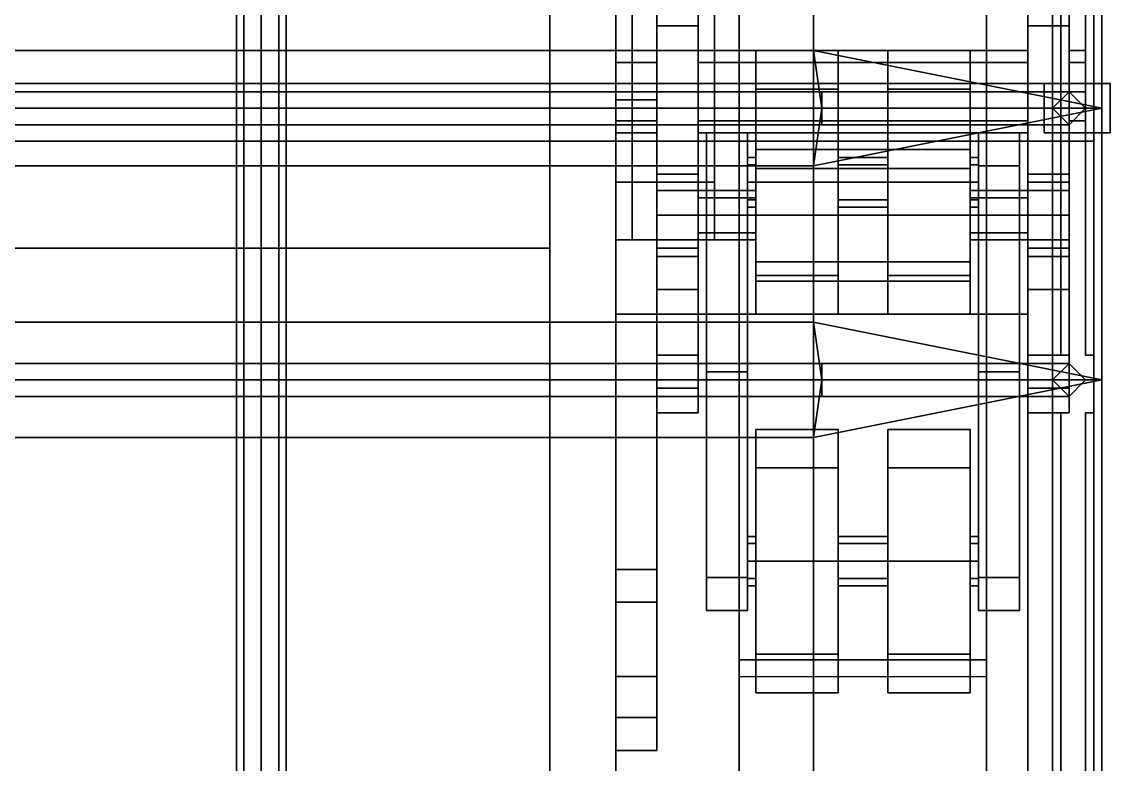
# Model space of a CAD drawing. Header units: millimetres. Extents: x -1 to 1, y -2.4 to 8.9.
# Drawn here: x -0.291 to 1.03, y 0.463 to 1.365 of the extents above; entities that cross this region are included whole.
import ezdxf

# ---------------------------------------------------------------- set-up
doc = ezdxf.new("R2010")
doc.units = ezdxf.units.MM
for name, color, linetype in [('cargo_c4p', 3, 'Continuous'), ('cargo_platform', 3, 'Continuous'), ('frame', 5, 'Continuous'), ('frame_c4p', 5, 'Continuous'), ('rear_axle', 3, 'Continuous'), ('t1_c4p', 3, 'Continuous'), ('t2_c4p', 2, 'Continuous'), ('tent2', 2, 'Continuous'), ('tent_support', 3, 'Continuous'), ('tracks', 3, 'Continuous'), ('wheels_c4p', 2, 'Continuous')]:
    doc.layers.add(name, color=color, linetype=linetype)

msp = doc.modelspace()

# ---------------------------------------------------------------- linework, layer by layer
at = {"layer": 'cargo_c4p'}
for points in [[(1.01, 2.27, 0.9), (1.01, 0.25, 0.9), (-1.01, 0.25, 0.9), (-1.01, 2.27, 0.9)], [(1.01, 0.25, 0.95), (1.01, 0.25, 0.9), (1.01, 2.27, 0.9), (1.01, 2.27, 0.95)], [(-0.96, 1.6, 0.95), (-0.96, 0.3, 0.95), (0.96, 0.3, 0.95), (0.96, 1.6, 0.95)], [(0.96, 1.6, 0.95), (0.96, 0.3, 0.95), (0.96, 0.32, 1.02), (0.96, 1.53, 1.02)], [(0.96, 1.53, 1.6), (0.96, 0.32, 1.6), (0.96, 0.3, 1.67), (0.96, 1.6, 1.67)], [(0.96, 1.6, 1.67), (0.96, 0.3, 1.67), (1.01, 0.25, 1.67), (1.01, 1.6, 1.67)], [(1.01, 1.53, 1.02), (1.01, 0.32, 1.02), (1.01, 0.25, 0.95), (1.01, 1.6, 0.95)], [(1.01, 0.32, 1.6), (1.01, 1.53, 1.6), (1.01, 1.6, 1.67), (1.01, 0.25, 1.67)], [(0.97, 0.96, 1.02), (0.97, 1.53, 1.02), (0.96, 1.53, 1.02), (0.96, 0.96, 1.02)], [(0.97, 1.53, 1.6), (0.97, 0.96, 1.6), (0.96, 0.96, 1.6), (0.96, 1.53, 1.6)], [(0.97, 1.53, 1.02), (0.97, 0.96, 1.02), (0.97, 0.96, 1.6), (0.97, 1.53, 1.6)], [(1, 0.96, 1.02), (1, 1.53, 1.02), (1, 1.53, 1.6), (1, 0.96, 1.6)], [(1, 1.53, 1.02), (1, 0.96, 1.02), (1.01, 0.96, 1.02), (1.01, 1.53, 1.02)], [(1, 0.96, 1.6), (1, 1.53, 1.6), (1.01, 1.53, 1.6), (1.01, 0.96, 1.6)], [(-1.01, 1.29, 0.83), (-1.01, 1.29, 0.9), (1.01, 1.29, 0.9), (1.01, 1.29, 0.83)], [(-0.43, 1.29, 0.69), (-0.43, 1.29, 0.83), (0.43, 1.29, 0.83), (0.43, 1.29, 0.69)], [(0.43, 1.29, 0.69), (0.43, 1.22, 0.69), (-0.43, 1.22, 0.69), (-0.43, 1.29, 0.69)], [(0.43, 1.29, 0.83), (0.43, 1.22, 0.83), (0.43, 1.22, 0.69), (0.43, 1.29, 0.69)], [(1.01, 1.29, 0.9), (1.01, 1.22, 0.9), (1.01, 1.22, 0.83), (1.01, 1.29, 0.83)], [(1.01, 1.22, 0.83), (1.01, 1.22, 0.9), (-1.01, 1.22, 0.9), (-1.01, 1.22, 0.83)], [(0.43, 1.22, 0.69), (0.43, 1.22, 0.83), (-0.43, 1.22, 0.83), (-0.43, 1.22, 0.69)], [(0.96, 0.96, 1.6), (0.96, 0.96, 1.02), (0.96, 0.89, 1.02), (0.96, 0.89, 1.6)], [(0.97, 0.96, 1.6), (0.97, 0.96, 1.02), (0.96, 0.96, 1.02), (0.96, 0.96, 1.6)], [(1, 0.96, 1.02), (1, 0.96, 1.6), (1.01, 0.96, 1.6), (1.01, 0.96, 1.02)], [(1.01, 0.89, 1.6), (1.01, 0.89, 1.02), (1.01, 0.96, 1.02), (1.01, 0.96, 1.6)], [(0.97, 0.89, 1.02), (0.97, 0.89, 1.6), (0.96, 0.89, 1.6), (0.96, 0.89, 1.02)], [(0.97, 0.32, 1.02), (0.97, 0.89, 1.02), (0.96, 0.89, 1.02), (0.96, 0.32, 1.02)], [(0.97, 0.89, 1.6), (0.97, 0.32, 1.6), (0.96, 0.32, 1.6), (0.96, 0.89, 1.6)], [(0.97, 0.89, 1.02), (0.97, 0.32, 1.02), (0.97, 0.32, 1.6), (0.97, 0.89, 1.6)], [(1, 0.89, 1.6), (1, 0.89, 1.02), (1.01, 0.89, 1.02), (1.01, 0.89, 1.6)], [(1, 0.32, 1.02), (1, 0.89, 1.02), (1, 0.89, 1.6), (1, 0.32, 1.6)], [(1, 0.89, 1.02), (1, 0.32, 1.02), (1.01, 0.32, 1.02), (1.01, 0.89, 1.02)], [(1, 0.32, 1.6), (1, 0.89, 1.6), (1.01, 0.89, 1.6), (1.01, 0.32, 1.6)]]:
    msp.add_3dface(points, dxfattribs=at)
at = {"layer": 'cargo_platform'}
for points in [[(1.01, 3.28, 0.97), (1.01, 0.25, 0.97), (-1.01, 0.25, 0.97), (-1.01, 3.28, 0.97)], [(1.01, 0.25, 1.02), (1.01, 0.25, 0.97), (1.01, 3.28, 0.97), (1.01, 3.28, 1.02)], [(-0.96, 3.23, 1.02), (-0.96, 0.3, 1.02), (0.96, 0.3, 1.02), (0.96, 3.23, 1.02)], [(0.96, 1.29, 1.59), (1.01, 1.29, 1.59), (1.01, 2.21, 1.59), (0.96, 2.21, 1.59)], [(0.96, 1.29, 1.02), (0.96, 1.29, 1.59), (0.96, 2.21, 1.59), (0.96, 2.21, 1.02)], [(1.01, 1.29, 1.59), (1.01, 1.29, 1.02), (1.01, 2.21, 1.02), (1.01, 2.21, 1.59)], [(-0.43, 1.29, 0.69), (-1.01, 1.29, 0.9), (1.01, 1.29, 0.9), (0.43, 1.29, 0.69)], [(-1.01, 1.29, 0.9), (-1.01, 1.29, 0.97), (1.01, 1.29, 0.97), (1.01, 1.29, 0.9)], [(0.43, 1.29, 0.69), (0.43, 1.22, 0.69), (-0.43, 1.22, 0.69), (-0.43, 1.29, 0.69)], [(1.01, 1.29, 0.9), (1.01, 1.22, 0.9), (0.43, 1.22, 0.69), (0.43, 1.29, 0.69)], [(0.95, 1.29, 1.02), (0.95, 1.29, 1.59), (0.96, 1.29, 1.59), (0.96, 1.29, 1.02)], [(0.95, 1.23, 1.02), (0.95, 1.23, 1.59), (0.95, 1.29, 1.59), (0.95, 1.29, 1.02)], [(0.95, 1.23, 1.59), (1.03, 1.23, 1.59), (1.03, 1.29, 1.59), (0.95, 1.29, 1.59)], [(1.01, 1.29, 0.97), (1.01, 1.22, 0.97), (1.01, 1.22, 0.9), (1.01, 1.29, 0.9)], [(1.01, 1.29, 1.02), (1.01, 1.29, 1.59), (1.03, 1.29, 1.59), (1.03, 1.29, 1.02)], [(1.03, 1.29, 1.02), (1.03, 1.29, 1.59), (1.03, 1.23, 1.59), (1.03, 1.23, 1.02)], [(0.96, 1.23, 1.02), (0.96, 1.23, 1.59), (0.95, 1.23, 1.59), (0.95, 1.23, 1.02)], [(0.96, 0.31, 1.59), (1.01, 0.31, 1.59), (1.01, 1.23, 1.59), (0.96, 1.23, 1.59)], [(0.96, 0.31, 1.02), (0.96, 0.31, 1.59), (0.96, 1.23, 1.59), (0.96, 1.23, 1.02)], [(1.03, 1.23, 1.02), (1.03, 1.23, 1.59), (1.01, 1.23, 1.59), (1.01, 1.23, 1.02)], [(1.01, 0.31, 1.59), (1.01, 0.31, 1.02), (1.01, 1.23, 1.02), (1.01, 1.23, 1.59)], [(0.43, 1.22, 0.69), (1.01, 1.22, 0.9), (-1.01, 1.22, 0.9), (-0.43, 1.22, 0.69)], [(1.01, 1.22, 0.9), (1.01, 1.22, 0.97), (-1.01, 1.22, 0.97), (-1.01, 1.22, 0.9)]]:
    msp.add_3dface(points, dxfattribs=at)
at = {"layer": 'frame'}
for points in [[(0.35, -0.74, 0.69), (0.43, -0.74, 0.69), (0.43, 2.95, 0.69), (0.35, 2.85, 0.69)], [(0.35, 2.85, 0.55), (0.43, 2.95, 0.55), (0.43, -0.74, 0.55), (0.35, -0.74, 0.55)], [(0.43, -0.74, 0.69), (0.43, -0.74, 0.55), (0.43, 2.95, 0.55), (0.43, 2.95, 0.69)], [(0.35, 2.85, 0.69), (0.35, 2.85, 0.55), (0.35, -0.74, 0.55), (0.35, -0.74, 0.69)], [(0.35, 1.19, 0.69), (0.35, 1.19, 0.65), (-0.35, 1.19, 0.65), (-0.35, 1.19, 0.69)], [(0.35, 1.19, 0.65), (0.35, 1.09, 0.65), (-0.35, 1.09, 0.65), (-0.35, 1.19, 0.65)], [(-0.35, 1.19, 0.69), (-0.35, 1.09, 0.69), (0.35, 1.09, 0.69), (0.35, 1.19, 0.69)], [(-0.35, 1.09, 0.69), (-0.35, 1.09, 0.65), (0.35, 1.09, 0.65), (0.35, 1.09, 0.69)]]:
    msp.add_3dface(points, dxfattribs=at)
at = {"layer": 'frame_c4p'}
for points in [[(0.35, 2.18, 0.55), (0.43, 2.28, 0.55), (0.43, -0.74, 0.55), (0.35, -0.74, 0.55)], [(0.35, -0.74, 0.69), (0.43, -0.74, 0.69), (0.43, 2.28, 0.69), (0.35, 2.18, 0.69)], [(0.43, -0.74, 0.69), (0.43, -0.74, 0.55), (0.43, 2.28, 0.55), (0.43, 2.28, 0.69)], [(0.35, 2.18, 0.69), (0.35, 2.18, 0.55), (0.35, -0.74, 0.55), (0.35, -0.74, 0.69)], [(0.48, 1.97, 0.49), (0.48, 1.27, 0.4), (0.43, 1.27, 0.4), (0.43, 1.97, 0.49)], [(0.43, 1.97, 0.49), (0.43, 1.27, 0.4), (0.43, 1.27, 0.49), (0.43, 1.84, 0.52)], [(0.48, 1.84, 0.52), (0.48, 1.27, 0.49), (0.48, 1.27, 0.4), (0.48, 1.97, 0.49)], [(0.48, 1.27, 0.49), (0.48, 1.84, 0.52), (0.43, 1.84, 0.52), (0.43, 1.27, 0.49)], [(0.48, 1.59, 0.36), (0.48, 1.36, 0.48), (0.53, 1.36, 0.48), (0.53, 1.59, 0.36)], [(0.48, 1.59, 0.36), (0.48, 1.59, 0.22), (0.48, 1.17, 0.34), (0.48, 1.36, 0.48)], [(0.48, 1.17, 0.34), (0.48, 1.59, 0.22), (0.53, 1.59, 0.22), (0.53, 1.17, 0.34)], [(0.53, 1.36, 0.48), (0.53, 1.17, 0.34), (0.53, 1.59, 0.22), (0.53, 1.59, 0.36)], [(0.93, 1.59, 0.36), (0.93, 1.36, 0.48), (0.98, 1.36, 0.48), (0.98, 1.59, 0.36)], [(0.93, 1.59, 0.36), (0.93, 1.59, 0.22), (0.93, 1.17, 0.34), (0.93, 1.36, 0.48)], [(0.93, 1.17, 0.34), (0.93, 1.59, 0.22), (0.98, 1.59, 0.22), (0.98, 1.17, 0.34)], [(0.98, 1.36, 0.48), (0.98, 1.17, 0.34), (0.98, 1.59, 0.22), (0.98, 1.59, 0.36)], [(0.48, 1.36, 0.48), (0.48, 1.17, 0.34), (0.48, 1.13, 0.34), (0.48, 1.04, 0.48)], [(0.48, 1.36, 0.48), (0.48, 1.18, 0.48), (0.53, 1.18, 0.48), (0.53, 1.36, 0.48)], [(0.53, 1.04, 0.48), (0.53, 1.13, 0.34), (0.53, 1.17, 0.34), (0.53, 1.36, 0.48)], [(0.93, 1.36, 0.48), (0.93, 1.17, 0.34), (0.93, 1.13, 0.34), (0.93, 1.04, 0.48)], [(0.93, 1.36, 0.48), (0.93, 1.18, 0.48), (0.98, 1.18, 0.48), (0.98, 1.36, 0.48)], [(0.98, 1.04, 0.48), (0.98, 1.13, 0.34), (0.98, 1.17, 0.34), (0.98, 1.36, 0.48)], [(0.48, 1.3154, 0.4254), (0.48, 1.33, 0.39), (0.43, 1.33, 0.39), (0.43, 1.3154, 0.4254)], [(0.48, 1.33, 0.39), (0.48, 1.3154, 0.3546), (0.43, 1.3154, 0.3546), (0.43, 1.33, 0.39)], [(0.93, 1.3154, 0.4254), (0.93, 1.33, 0.39), (0.53, 1.33, 0.39), (0.53, 1.3154, 0.4254)], [(0.93, 1.33, 0.39), (0.93, 1.3154, 0.3546), (0.53, 1.3154, 0.3546), (0.53, 1.33, 0.39)], [(1, 1.3154, 0.4254), (1, 1.33, 0.39), (0.98, 1.33, 0.39), (0.98, 1.3154, 0.4254)], [(1, 1.33, 0.39), (1, 1.3154, 0.3546), (0.98, 1.3154, 0.3546), (0.98, 1.33, 0.39)], [(1, 1.3154, 0.3546), (1, 1.33, 0.39), (1, 1.3154, 0.4254), (1, 1.28, 0.34)], [(0.48, 1.3154, 0.3546), (0.48, 1.28, 0.34), (0.43, 1.28, 0.34), (0.43, 1.3154, 0.3546)], [(0.48, 1.28, 0.44), (0.48, 1.3154, 0.4254), (0.43, 1.3154, 0.4254), (0.43, 1.28, 0.44)], [(0.93, 1.3154, 0.3546), (0.93, 1.28, 0.34), (0.53, 1.28, 0.34), (0.53, 1.3154, 0.3546)], [(0.93, 1.28, 0.44), (0.93, 1.3154, 0.4254), (0.53, 1.3154, 0.4254), (0.53, 1.28, 0.44)], [(1, 1.3154, 0.3546), (1, 1.28, 0.34), (0.98, 1.28, 0.34), (0.98, 1.3154, 0.3546)], [(1, 1.28, 0.44), (1, 1.3154, 0.4254), (0.98, 1.3154, 0.4254), (0.98, 1.28, 0.44)], [(1, 1.28, 0.34), (1, 1.3154, 0.4254), (1, 1.28, 0.44), (1, 1.2446, 0.3546)], [(0.48, 1.28, 0.34), (0.48, 1.2446, 0.3546), (0.43, 1.2446, 0.3546), (0.43, 1.28, 0.34)], [(0.48, 1.2446, 0.4254), (0.48, 1.28, 0.44), (0.43, 1.28, 0.44), (0.43, 1.2446, 0.4254)], [(0.43, 0.7, 0.52), (0.43, 1.27, 0.49), (0.43, 1.27, 0.4), (0.43, 0.57, 0.49)], [(0.43, 0.57, 0.49), (0.43, 1.27, 0.4), (0.48, 1.27, 0.4), (0.48, 0.57, 0.49)], [(0.43, 1.27, 0.49), (0.43, 0.7, 0.52), (0.48, 0.7, 0.52), (0.48, 1.27, 0.49)], [(0.48, 0.57, 0.49), (0.48, 1.27, 0.4), (0.48, 1.27, 0.49), (0.48, 0.7, 0.52)], [(0.93, 1.28, 0.34), (0.93, 1.2446, 0.3546), (0.53, 1.2446, 0.3546), (0.53, 1.28, 0.34)], [(0.93, 1.2446, 0.4254), (0.93, 1.28, 0.44), (0.53, 1.28, 0.44), (0.53, 1.2446, 0.4254)], [(1, 1.28, 0.34), (1, 1.2446, 0.3546), (0.98, 1.2446, 0.3546), (0.98, 1.28, 0.34)], [(1, 1.2446, 0.4254), (1, 1.28, 0.44), (0.98, 1.28, 0.44), (0.98, 1.2446, 0.4254)], [(1, 1.2446, 0.3546), (1, 1.28, 0.44), (1, 1.2446, 0.4254), (1, 1.23, 0.39)], [(0.48, 1.23, 0.39), (0.48, 1.2446, 0.4254), (0.43, 1.2446, 0.4254), (0.43, 1.23, 0.39)], [(0.48, 1.2446, 0.3546), (0.48, 1.23, 0.39), (0.43, 1.23, 0.39), (0.43, 1.2446, 0.3546)], [(0.93, 1.23, 0.39), (0.93, 1.2446, 0.4254), (0.53, 1.2446, 0.4254), (0.53, 1.23, 0.39)], [(0.93, 1.2446, 0.3546), (0.93, 1.23, 0.39), (0.53, 1.23, 0.39), (0.53, 1.2446, 0.3546)], [(1, 1.23, 0.39), (1, 1.2446, 0.4254), (0.98, 1.2446, 0.4254), (0.98, 1.23, 0.39)], [(1, 1.2446, 0.3546), (1, 1.23, 0.39), (0.98, 1.23, 0.39), (0.98, 1.2446, 0.3546)], [(0.59, 1.23, 0.24), (0.59, 1.23, 0.19), (0.54, 1.23, 0.19), (0.54, 1.23, 0.24)], [(0.59, 1.19, 0.28), (0.59, 1.23, 0.24), (0.54, 1.23, 0.24), (0.54, 1.19, 0.28)], [(0.59, 1.23, 0.19), (0.59, 1.19, 0.16), (0.54, 1.19, 0.16), (0.54, 1.23, 0.19)], [(0.54, 1.19, 0.16), (0.54, 1.19, 0.28), (0.54, 1.23, 0.24), (0.54, 1.23, 0.19)], [(0.59, 1.19, 0.28), (0.59, 1.19, 0.16), (0.59, 1.23, 0.19), (0.59, 1.23, 0.24)], [(0.87, 1.19, 0.16), (0.87, 1.19, 0.28), (0.87, 1.23, 0.24), (0.87, 1.23, 0.19)], [(0.92, 1.23, 0.19), (0.92, 1.19, 0.16), (0.87, 1.19, 0.16), (0.87, 1.23, 0.19)], [(0.92, 1.19, 0.28), (0.92, 1.23, 0.24), (0.87, 1.23, 0.24), (0.87, 1.19, 0.28)], [(0.92, 1.23, 0.24), (0.92, 1.23, 0.19), (0.87, 1.23, 0.19), (0.87, 1.23, 0.24)], [(0.92, 1.19, 0.28), (0.92, 1.19, 0.16), (0.92, 1.23, 0.19), (0.92, 1.23, 0.24)], [(-0.35, 1.19, 0.69), (-0.35, 1.09, 0.69), (0.35, 1.09, 0.69), (0.35, 1.19, 0.69)], [(0.35, 1.19, 0.65), (0.35, 1.09, 0.65), (-0.35, 1.09, 0.65), (-0.35, 1.19, 0.65)], [(0.35, 1.19, 0.69), (0.35, 1.19, 0.65), (-0.35, 1.19, 0.65), (-0.35, 1.19, 0.69)], [(0.54, 0.69, 0.16), (0.54, 1.19, 0.16), (0.59, 1.19, 0.16), (0.59, 0.69, 0.16)], [(0.59, 0.94, 0.32), (0.59, 1.19, 0.28), (0.54, 1.19, 0.28), (0.54, 0.94, 0.32)], [(0.54, 0.69, 0.16), (0.54, 0.94, 0.32), (0.54, 1.19, 0.16), (0.54, 0.69, 0.16)], [(0.54, 1.19, 0.16), (0.54, 0.94, 0.32), (0.54, 1.19, 0.28), (0.54, 1.19, 0.16)], [(0.59, 1.19, 0.16), (0.59, 0.94, 0.32), (0.59, 0.69, 0.16), (0.59, 1.19, 0.16)], [(0.59, 1.19, 0.16), (0.59, 1.19, 0.28), (0.59, 0.94, 0.32), (0.59, 1.19, 0.16)], [(0.87, 1.19, 0.16), (0.87, 0.94, 0.32), (0.87, 1.19, 0.28), (0.87, 1.19, 0.16)], [(0.87, 0.69, 0.16), (0.87, 0.94, 0.32), (0.87, 1.19, 0.16), (0.87, 0.69, 0.16)], [(0.92, 0.94, 0.32), (0.92, 1.19, 0.28), (0.87, 1.19, 0.28), (0.87, 0.94, 0.32)], [(0.87, 0.69, 0.16), (0.87, 1.19, 0.16), (0.92, 1.19, 0.16), (0.92, 0.69, 0.16)], [(0.92, 1.19, 0.16), (0.92, 1.19, 0.28), (0.92, 0.94, 0.32), (0.92, 1.19, 0.16)], [(0.92, 1.19, 0.16), (0.92, 0.94, 0.32), (0.92, 0.69, 0.16), (0.92, 1.19, 0.16)], [(0.48, 1.18, 0.48), (0.48, 1.17, 0.62), (0.53, 1.17, 0.62), (0.53, 1.18, 0.48)], [(0.48, 1.17, 0.62), (0.48, 1.18, 0.48), (0.48, 1.08, 0.48), (0.48, 1.09, 0.62)], [(0.53, 1.09, 0.62), (0.53, 1.08, 0.48), (0.53, 1.18, 0.48), (0.53, 1.17, 0.62)], [(0.93, 1.18, 0.48), (0.93, 1.17, 0.62), (0.98, 1.17, 0.62), (0.98, 1.18, 0.48)], [(0.93, 1.17, 0.62), (0.93, 1.18, 0.48), (0.93, 1.08, 0.48), (0.93, 1.09, 0.62)], [(0.98, 1.09, 0.62), (0.98, 1.08, 0.48), (0.98, 1.18, 0.48), (0.98, 1.17, 0.62)], [(0.48, 1.13, 0.34), (0.48, 1.17, 0.34), (0.53, 1.17, 0.34), (0.53, 1.13, 0.34)], [(0.48, 1.17, 0.62), (0.48, 1.16, 0.65), (0.53, 1.16, 0.65), (0.53, 1.17, 0.62)], [(0.48, 1.16, 0.65), (0.48, 1.17, 0.62), (0.48, 1.09, 0.62), (0.48, 1.1, 0.65)], [(0.53, 1.1, 0.65), (0.53, 1.09, 0.62), (0.53, 1.17, 0.62), (0.53, 1.16, 0.65)], [(0.93, 1.13, 0.34), (0.93, 1.17, 0.34), (0.98, 1.17, 0.34), (0.98, 1.13, 0.34)], [(0.93, 1.17, 0.62), (0.93, 1.16, 0.65), (0.98, 1.16, 0.65), (0.98, 1.17, 0.62)], [(0.93, 1.16, 0.65), (0.93, 1.17, 0.62), (0.93, 1.09, 0.62), (0.93, 1.1, 0.65)], [(0.98, 1.1, 0.65), (0.98, 1.09, 0.62), (0.98, 1.17, 0.62), (0.98, 1.16, 0.65)], [(0.48, 1.16, 0.65), (0.48, 1.13, 0.66), (0.53, 1.13, 0.66), (0.53, 1.16, 0.65)], [(0.48, 1.13, 0.66), (0.48, 1.16, 0.65), (0.48, 1.1, 0.65), (0.48, 1.13, 0.66)], [(0.53, 1.13, 0.66), (0.53, 1.1, 0.65), (0.53, 1.16, 0.65), (0.53, 1.13, 0.66)], [(0.93, 1.16, 0.65), (0.93, 1.13, 0.66), (0.98, 1.13, 0.66), (0.98, 1.16, 0.65)], [(0.93, 1.13, 0.66), (0.93, 1.16, 0.65), (0.93, 1.1, 0.65), (0.93, 1.13, 0.66)], [(0.98, 1.13, 0.66), (0.98, 1.1, 0.65), (0.98, 1.16, 0.65), (0.98, 1.13, 0.66)], [(0.48, 1.04, 0.48), (0.48, 1.13, 0.34), (0.48, 0.96, 0.17), (0.48, 0.89, 0.23)], [(0.48, 0.96, 0.17), (0.48, 1.13, 0.34), (0.53, 1.13, 0.34), (0.53, 0.96, 0.17)], [(0.48, 1.13, 0.66), (0.48, 1.1, 0.65), (0.53, 1.1, 0.65), (0.53, 1.13, 0.66)], [(0.53, 0.89, 0.23), (0.53, 0.96, 0.17), (0.53, 1.13, 0.34), (0.53, 1.04, 0.48)], [(0.93, 1.04, 0.48), (0.93, 1.13, 0.34), (0.93, 0.96, 0.17), (0.93, 0.89, 0.23)], [(0.93, 0.96, 0.17), (0.93, 1.13, 0.34), (0.98, 1.13, 0.34), (0.98, 0.96, 0.17)], [(0.93, 1.13, 0.66), (0.93, 1.1, 0.65), (0.98, 1.1, 0.65), (0.98, 1.13, 0.66)], [(0.98, 0.89, 0.23), (0.98, 0.96, 0.17), (0.98, 1.13, 0.34), (0.98, 1.04, 0.48)], [(0.48, 1.1, 0.65), (0.48, 1.09, 0.62), (0.53, 1.09, 0.62), (0.53, 1.1, 0.65)], [(0.93, 1.1, 0.65), (0.93, 1.09, 0.62), (0.98, 1.09, 0.62), (0.98, 1.1, 0.65)], [(-0.35, 1.09, 0.69), (-0.35, 1.09, 0.65), (0.35, 1.09, 0.65), (0.35, 1.09, 0.69)], [(0.48, 1.09, 0.62), (0.48, 1.08, 0.48), (0.53, 1.08, 0.48), (0.53, 1.09, 0.62)], [(0.93, 1.09, 0.62), (0.93, 1.08, 0.48), (0.98, 1.08, 0.48), (0.98, 1.09, 0.62)], [(0.48, 1.08, 0.48), (0.48, 1.04, 0.48), (0.53, 1.04, 0.48), (0.53, 1.08, 0.48)], [(0.93, 1.08, 0.48), (0.93, 1.04, 0.48), (0.98, 1.04, 0.48), (0.98, 1.08, 0.48)], [(0.48, 1.04, 0.48), (0.48, 0.89, 0.23), (0.53, 0.89, 0.23), (0.53, 1.04, 0.48)], [(0.93, 1.04, 0.48), (0.93, 0.89, 0.23), (0.98, 0.89, 0.23), (0.98, 1.04, 0.48)], [(0.48, 0.92, 0.17), (0.48, 0.96, 0.17), (0.53, 0.96, 0.17), (0.53, 0.92, 0.17)], [(0.48, 0.89, 0.23), (0.48, 0.96, 0.17), (0.48, 0.92, 0.17), (0.48, 0.89, 0.19)], [(0.53, 0.89, 0.19), (0.53, 0.92, 0.17), (0.53, 0.96, 0.17), (0.53, 0.89, 0.23)], [(0.93, 0.92, 0.17), (0.93, 0.96, 0.17), (0.98, 0.96, 0.17), (0.98, 0.92, 0.17)], [(0.93, 0.89, 0.23), (0.93, 0.96, 0.17), (0.93, 0.92, 0.17), (0.93, 0.89, 0.19)], [(0.98, 0.89, 0.19), (0.98, 0.92, 0.17), (0.98, 0.96, 0.17), (0.98, 0.89, 0.23)], [(0.54, 0.94, 0.32), (0.54, 0.69, 0.28), (0.59, 0.69, 0.28), (0.59, 0.94, 0.32)], [(0.54, 0.69, 0.16), (0.54, 0.69, 0.28), (0.54, 0.94, 0.32), (0.54, 0.69, 0.16)], [(0.59, 0.69, 0.16), (0.59, 0.94, 0.32), (0.59, 0.69, 0.28), (0.59, 0.69, 0.16)], [(0.87, 0.69, 0.16), (0.87, 0.69, 0.28), (0.87, 0.94, 0.32), (0.87, 0.69, 0.16)], [(0.87, 0.94, 0.32), (0.87, 0.69, 0.28), (0.92, 0.69, 0.28), (0.92, 0.94, 0.32)], [(0.92, 0.69, 0.16), (0.92, 0.94, 0.32), (0.92, 0.69, 0.28), (0.92, 0.69, 0.16)], [(0.48, 0.89, 0.19), (0.48, 0.92, 0.17), (0.53, 0.92, 0.17), (0.53, 0.89, 0.19)], [(0.93, 0.89, 0.19), (0.93, 0.92, 0.17), (0.98, 0.92, 0.17), (0.98, 0.89, 0.19)], [(0.48, 0.89, 0.23), (0.48, 0.89, 0.19), (0.53, 0.89, 0.19), (0.53, 0.89, 0.23)], [(0.93, 0.89, 0.23), (0.93, 0.89, 0.19), (0.98, 0.89, 0.19), (0.98, 0.89, 0.23)], [(0.43, 0.7, 0.52), (0.43, 0.57, 0.49), (0.43, 0.48, 0.52)], [(0.43, 0.7, 0.55), (0.43, 0.7, 0.52), (0.43, 0.48, 0.52), (0.43, 0.48, 0.55)], [(0.43, 0.7, 0.52), (0.43, 0.7, 0.57), (0.48, 0.7, 0.57), (0.48, 0.7, 0.52)], [(0.43, 0.7, 0.57), (0.43, 0.66, 0.64), (0.48, 0.66, 0.64), (0.48, 0.7, 0.57)], [(0.48, 0.48, 0.52), (0.48, 0.48, 0.52), (0.48, 0.57, 0.49), (0.48, 0.7, 0.52)], [(0.48, 0.48, 0.57), (0.48, 0.48, 0.52), (0.48, 0.7, 0.52), (0.48, 0.7, 0.57)], [(0.48, 0.52, 0.64), (0.48, 0.48, 0.57), (0.48, 0.7, 0.57), (0.48, 0.66, 0.64)], [(0.54, 0.65, 0.19), (0.54, 0.69, 0.16), (0.59, 0.69, 0.16), (0.59, 0.65, 0.19)], [(0.54, 0.69, 0.28), (0.54, 0.65, 0.24), (0.59, 0.65, 0.24), (0.59, 0.69, 0.28)], [(0.54, 0.69, 0.28), (0.54, 0.69, 0.16), (0.54, 0.65, 0.19), (0.54, 0.65, 0.24)], [(0.59, 0.69, 0.16), (0.59, 0.69, 0.28), (0.59, 0.65, 0.24), (0.59, 0.65, 0.19)], [(0.87, 0.69, 0.28), (0.87, 0.69, 0.16), (0.87, 0.65, 0.19), (0.87, 0.65, 0.24)], [(0.87, 0.69, 0.28), (0.87, 0.65, 0.24), (0.92, 0.65, 0.24), (0.92, 0.69, 0.28)], [(0.87, 0.65, 0.19), (0.87, 0.69, 0.16), (0.92, 0.69, 0.16), (0.92, 0.65, 0.19)], [(0.92, 0.69, 0.16), (0.92, 0.69, 0.28), (0.92, 0.65, 0.24), (0.92, 0.65, 0.19)], [(0.43, 0.66, 0.64), (0.43, 0.52, 0.64), (0.48, 0.52, 0.64), (0.48, 0.66, 0.64)], [(0.54, 0.65, 0.24), (0.54, 0.65, 0.19), (0.59, 0.65, 0.19), (0.59, 0.65, 0.24)], [(0.87, 0.65, 0.24), (0.87, 0.65, 0.19), (0.92, 0.65, 0.19), (0.92, 0.65, 0.24)], [(0.43, 0.48, 0.52), (0.43, 0.57, 0.49), (0.48, 0.57, 0.49), (0.48, 0.48, 0.52)], [(0.43, 0.52, 0.64), (0.43, 0.48, 0.57), (0.48, 0.48, 0.57), (0.48, 0.52, 0.64)], [(0.43, 0.48, 0.57), (0.43, 0.48, 0.52), (0.48, 0.48, 0.52), (0.48, 0.48, 0.57)]]:
    msp.add_3dface(points, dxfattribs=at)
at = {"layer": 'rear_axle'}
for points in [[(-0.0212, 1.69, 0.4512), (-0.03, 1.69, 0.43), (-0.03, 0.06, 0.59), (-0.0212, 0.06, 0.6112)], [(-0.03, 1.69, 0.43), (-0.0212, 1.69, 0.4088), (-0.0212, 0.06, 0.5688), (-0.03, 0.06, 0.59)], [(0, 1.69, 0.46), (-0.0212, 1.69, 0.4512), (-0.0212, 0.06, 0.6112), (0, 0.06, 0.62)], [(-0.0212, 1.69, 0.4088), (0, 1.69, 0.4), (0, 0.06, 0.56), (-0.0212, 0.06, 0.5688)], [(0.0212, 1.69, 0.4512), (0, 1.69, 0.46), (0, 0.06, 0.62), (0.0212, 0.06, 0.6112)], [(0, 1.69, 0.4), (0.0212, 1.69, 0.4088), (0.0212, 0.06, 0.5688), (0, 0.06, 0.56)], [(0.03, 1.69, 0.43), (0.0212, 1.69, 0.4512), (0.0212, 0.06, 0.6112), (0.03, 0.06, 0.59)], [(0.0212, 1.69, 0.4088), (0.03, 1.69, 0.43), (0.03, 0.06, 0.59), (0.0212, 0.06, 0.5688)], [(0.45, 1.4, 0.47), (0.45, 1.38, 0.38), (0.45, 1.1, 0.48), (0.45, 1.17, 0.53)], [(0.55, 1.17, 0.53), (0.55, 1.4, 0.47), (0.45, 1.4, 0.47), (0.45, 1.17, 0.53)], [(0.55, 1.1, 0.48), (0.55, 1.38, 0.38), (0.55, 1.4, 0.47), (0.55, 1.17, 0.53)], [(0.45, 1.1, 0.48), (0.45, 1.38, 0.38), (0.55, 1.38, 0.38), (0.55, 1.1, 0.48)], [(0.43, 1.1, 0.59), (0.43, 1.17, 0.59), (0.45, 1.17, 0.59), (0.45, 1.1, 0.59)], [(0.48, 1.17, 0.67), (0.55, 1.17, 0.59), (0.43, 1.17, 0.59), (0.43, 1.17, 0.67)], [(0.48, 1.1, 0.67), (0.48, 1.17, 0.67), (0.43, 1.17, 0.67), (0.43, 1.1, 0.67)], [(0.43, 1.17, 0.67), (0.43, 1.17, 0.59), (0.43, 1.1, 0.59), (0.43, 1.1, 0.67)], [(0.45, 1.17, 0.53), (0.45, 1.1, 0.48), (0.45, 1.1, 0.59), (0.45, 1.17, 0.59)], [(0.55, 1.17, 0.59), (0.55, 1.17, 0.53), (0.45, 1.17, 0.53), (0.45, 1.17, 0.59)], [(0.55, 1.1, 0.59), (0.55, 1.17, 0.59), (0.48, 1.17, 0.67), (0.48, 1.1, 0.67)], [(0.55, 1.1, 0.59), (0.55, 1.1, 0.48), (0.55, 1.17, 0.53), (0.55, 1.17, 0.59)], [(0.43, 1.1, 0.67), (0.43, 1.1, 0.59), (0.55, 1.1, 0.59), (0.48, 1.1, 0.67)], [(0.45, 1.1, 0.59), (0.45, 1.1, 0.48), (0.55, 1.1, 0.48), (0.55, 1.1, 0.59)], [(0.43, 1.01, 0.38), (0.43, 0.33, 0.38), (0.43, 0.33, 0.94), (0.43, 1.01, 0.94)], [(0.93, 1.01, 0.94), (0.93, 1.01, 0.38), (0.43, 1.01, 0.38), (0.43, 1.01, 0.94)], [(0.93, 1.01, 0.38), (0.93, 0.33, 0.38), (0.43, 0.33, 0.38), (0.43, 1.01, 0.38)], [(0.43, 1.01, 0.94), (0.43, 0.33, 0.94), (0.93, 0.33, 0.94), (0.93, 1.01, 0.94)], [(0.93, 0.33, 0.94), (0.93, 0.33, 0.38), (0.93, 1.01, 0.38), (0.93, 1.01, 0.94)]]:
    msp.add_3dface(points, dxfattribs=at)
at = {"layer": 't1_c4p'}
for points in [[(0.68, 0.93, 2.69), (0.68, 0.95, 2.67), (-0.68, 0.95, 2.67), (-0.68, 0.93, 2.69)], [(0.68, 0.95, 2.67), (0.68, 0.93, 2.65), (-0.68, 0.93, 2.65), (-0.68, 0.95, 2.67)], [(0.68, 0.95, 2.67), (0.68, 0.93, 2.69), (1, 0.93, 2.37), (0.98, 0.95, 2.37)], [(0.68, 0.93, 2.65), (0.68, 0.95, 2.67), (0.98, 0.95, 2.37), (0.96, 0.93, 2.37)], [(0.98, 0.95, 1.67), (0.96, 0.93, 1.67), (0.96, 0.93, 2.37), (0.98, 0.95, 2.37)], [(1, 0.93, 1.67), (0.98, 0.95, 1.67), (0.98, 0.95, 2.37), (1, 0.93, 2.37)], [(0.68, 0.91, 2.67), (0.68, 0.93, 2.69), (-0.68, 0.93, 2.69), (-0.68, 0.91, 2.67)], [(0.68, 0.93, 2.65), (0.68, 0.91, 2.67), (-0.68, 0.91, 2.67), (-0.68, 0.93, 2.65)], [(0.68, 0.93, 2.69), (0.68, 0.91, 2.67), (0.98, 0.91, 2.37), (1, 0.93, 2.37)], [(0.68, 0.91, 2.67), (0.68, 0.93, 2.65), (0.96, 0.93, 2.37), (0.98, 0.91, 2.37)], [(0.96, 0.93, 1.67), (0.98, 0.91, 1.67), (0.98, 0.91, 2.37), (0.96, 0.93, 2.37)], [(0.98, 0.91, 1.67), (1, 0.93, 1.67), (1, 0.93, 2.37), (0.98, 0.91, 2.37)]]:
    msp.add_3dface(points, dxfattribs=at)
at = {"layer": 't2_c4p'}
for points in [[(1.02, 1.57, 2.37), (0.67, 1.5, 2.66), (0.67, 1, 2.66), (1.02, 0.93, 2.37)], [(1.02, 1.57, 1.67), (1.02, 1.57, 2.37), (1.02, 0.93, 2.37), (1.02, 0.93, 1.67)], [(0.67, 1.5, 2.66), (-0.67, 1.5, 2.66), (-0.67, 1, 2.66), (0.67, 1, 2.66)], [(0.67, 1, 2.66), (-0.67, 1, 2.66), (-0.68, 0.93, 2.7), (0.68, 0.93, 2.7)], [(1.02, 0.93, 2.37), (0.67, 1, 2.66), (0.68, 0.93, 2.7)], [(-0.67, 0.86, 2.66), (0.67, 0.86, 2.66), (0.68, 0.93, 2.7), (-0.68, 0.93, 2.7)], [(0.68, 0.93, 2.7), (0.68, 0.93, 2.7), (0.67, 0.86, 2.66), (1.02, 0.93, 2.37)], [(1.02, 0.93, 2.37), (0.67, 0.86, 2.66), (0.67, 0.35, 2.66), (1.02, 0.28, 2.37)], [(1.02, 0.93, 1.67), (1.02, 0.93, 2.37), (1.02, 0.28, 2.37), (1.02, 0.28, 1.67)], [(-0.67, 0.35, 2.66), (0.67, 0.35, 2.66), (0.67, 0.86, 2.66), (-0.67, 0.86, 2.66)]]:
    msp.add_3dface(points, dxfattribs=at)
at = {"layer": 'tent2'}
for points in [[(1.02, 2.24, 2.51), (0.67, 2.17, 2.8), (0.67, 1.33, 2.8), (1.02, 1.26, 2.51)], [(1.02, 2.24, 1.59), (1.02, 1.82, 2.24), (1.02, 1.74, 2.24), (1.02, 1.26, 1.59)], [(1.02, 1.82, 2.46), (1.02, 2.24, 2.51), (1.02, 1.26, 2.51), (1.02, 1.74, 2.46)], [(-0.67, 1.33, 2.8), (0.67, 1.33, 2.8), (0.67, 2.17, 2.8), (-0.67, 2.17, 2.8)], [(1.02, 1.26, 1.59), (1.02, 1.74, 2.24), (1.02, 1.58, 2.24), (1.02, 1.26, 1.59)], [(1.02, 1.74, 2.46), (1.02, 1.26, 2.51), (1.02, 1.26, 2.51), (1.02, 1.58, 2.46)], [(1.02, 1.26, 1.59), (1.02, 1.58, 2.24), (1.02, 1.56, 2.26), (1.02, 1.26, 1.59)], [(1.02, 1.58, 2.46), (1.02, 1.26, 2.51), (1.02, 1.26, 2.51), (1.02, 1.56, 2.44)], [(1.02, 1.56, 2.26), (1.02, 1.56, 2.44), (1.02, 1.26, 2.51), (1.02, 1.26, 1.59)], [(-0.68, 1.26, 2.84), (0.68, 1.26, 2.84), (0.67, 1.33, 2.8), (-0.67, 1.33, 2.8)], [(1.02, 1.26, 2.51), (0.67, 1.33, 2.8), (0.68, 1.26, 2.84)], [(-0.67, 1.19, 2.8), (0.67, 1.19, 2.8), (0.68, 1.26, 2.84), (-0.68, 1.26, 2.84)], [(0.68, 1.26, 2.84), (0.68, 1.26, 2.84), (0.67, 1.19, 2.8), (1.02, 1.26, 2.51)], [(1.02, 1.26, 2.51), (0.67, 1.19, 2.8), (0.67, 0.35, 2.8), (1.02, 0.28, 2.51)], [(1.02, 1.26, 1.59), (1.02, 1.26, 2.51), (1.02, 0.28, 2.51), (1.02, 0.28, 1.59)], [(-0.67, 0.35, 2.8), (0.67, 0.35, 2.8), (0.67, 1.19, 2.8), (-0.67, 1.19, 2.8)]]:
    msp.add_3dface(points, dxfattribs=at)
at = {"layer": 'tent_support'}
for points in [[(0.68, 1.26, 2.83), (0.68, 1.28, 2.81), (-0.68, 1.28, 2.81), (-0.68, 1.26, 2.83)], [(0.68, 1.28, 2.81), (0.68, 1.26, 2.79), (-0.68, 1.26, 2.79), (-0.68, 1.28, 2.81)], [(0.68, 1.28, 2.81), (0.68, 1.26, 2.83), (1, 1.26, 2.51), (0.98, 1.28, 2.51)], [(0.68, 1.26, 2.79), (0.68, 1.28, 2.81), (0.98, 1.28, 2.51), (0.96, 1.26, 2.51)], [(0.98, 1.28, 1.59), (0.96, 1.26, 1.59), (0.96, 1.26, 2.51), (0.98, 1.28, 2.51)], [(1, 1.26, 1.59), (0.98, 1.28, 1.59), (0.98, 1.28, 2.51), (1, 1.26, 2.51)], [(0.68, 1.24, 2.81), (0.68, 1.26, 2.83), (-0.68, 1.26, 2.83), (-0.68, 1.24, 2.81)], [(0.68, 1.26, 2.79), (0.68, 1.24, 2.81), (-0.68, 1.24, 2.81), (-0.68, 1.26, 2.79)], [(0.68, 1.26, 2.83), (0.68, 1.24, 2.81), (0.98, 1.24, 2.51), (1, 1.26, 2.51)], [(0.68, 1.24, 2.81), (0.68, 1.26, 2.79), (0.96, 1.26, 2.51), (0.98, 1.24, 2.51)], [(0.96, 1.26, 1.59), (0.98, 1.24, 1.59), (0.98, 1.24, 2.51), (0.96, 1.26, 2.51)], [(0.98, 1.24, 1.59), (1, 1.26, 1.59), (1, 1.26, 2.51), (0.98, 1.24, 2.51)]]:
    msp.add_3dface(points, dxfattribs=at)
at = {"layer": 'tracks'}
for points in [[(0.58, 1.13, 0.75), (0.58, 1.96, 0.6), (0.58, 1.96, 0.56), (0.58, 1.13, 0.7)], [(0.88, 1.13, 0.75), (0.88, 1.96, 0.6), (0.58, 1.96, 0.6), (0.58, 1.13, 0.75)], [(0.58, 1.13, 0.7), (0.58, 1.96, 0.56), (0.88, 1.96, 0.56), (0.88, 1.13, 0.7)], [(0.88, 1.96, 0.56), (0.88, 1.96, 0.6), (0.88, 1.13, 0.75), (0.88, 1.13, 0.7)], [(0.58, 1.8, 0.01), (0.58, 0.57, 0.01), (0.58, 0.59, 0.06), (0.58, 1.76, 0.06)], [(0.88, 0.59, 0.06), (0.88, 0.57, 0.01), (0.88, 1.8, 0.01), (0.88, 1.76, 0.06)], [(0.58, 1.76, 0.06), (0.58, 0.59, 0.06), (0.88, 0.59, 0.06), (0.88, 1.76, 0.06)], [(0.58, 0.1, 0.72), (0.58, 1.13, 0.75), (0.58, 1.13, 0.7), (0.58, 0.11, 0.67)], [(0.88, 0.1, 0.72), (0.88, 1.13, 0.75), (0.58, 1.13, 0.75), (0.58, 0.1, 0.72)], [(0.58, 0.11, 0.67), (0.58, 1.13, 0.7), (0.88, 1.13, 0.7), (0.88, 0.11, 0.67)], [(0.88, 1.13, 0.7), (0.88, 1.13, 0.75), (0.88, 0.1, 0.72), (0.88, 0.11, 0.67)], [(0.58, 0.57, 0.01), (0.58, 0.01, 0.18), (0.58, 0.06, 0.21), (0.58, 0.59, 0.06)], [(0.58, 0.59, 0.06), (0.58, 0.06, 0.21), (0.88, 0.06, 0.21), (0.88, 0.59, 0.06)], [(0.88, 0.06, 0.21), (0.88, 0.01, 0.18), (0.88, 0.57, 0.01), (0.88, 0.59, 0.06)], [(0.88, 0.57, 0.01), (0.88, 0.01, 0.18), (0.58, 0.01, 0.18), (0.58, 0.57, 0.01)]]:
    msp.add_3dface(points, dxfattribs=at)
at = {"layer": 'wheels_c4p'}
for points in [[(0.6, 1.2831, 0.1069), (0.6, 1.01, 0.22), (0.6, 1.0569, 0.3331), (0.6, 1.33, 0.22)], [(0.6, 1.33, 0.22), (0.6, 1.0569, 0.3331), (0.6, 1.17, 0.38), (0.6, 1.2831, 0.3331)], [(0.6, 1.2831, 0.1069), (0.6, 1.33, 0.22), (0.7, 1.33, 0.22), (0.7, 1.2831, 0.1069)], [(0.6, 1.33, 0.22), (0.6, 1.2831, 0.3331), (0.7, 1.2831, 0.3331), (0.7, 1.33, 0.22)], [(0.7, 1.17, 0.06), (0.7, 1.2831, 0.1069), (0.7, 1.33, 0.22), (0.7, 1.0569, 0.1069)], [(0.7, 1.0569, 0.1069), (0.7, 1.33, 0.22), (0.7, 1.2831, 0.3331), (0.7, 1.01, 0.22)], [(0.76, 1.2831, 0.1069), (0.76, 1.01, 0.22), (0.76, 1.0569, 0.3331), (0.76, 1.33, 0.22)], [(0.76, 1.33, 0.22), (0.76, 1.0569, 0.3331), (0.76, 1.17, 0.38), (0.76, 1.2831, 0.3331)], [(0.76, 1.2831, 0.1069), (0.76, 1.33, 0.22), (0.86, 1.33, 0.22), (0.86, 1.2831, 0.1069)], [(0.76, 1.33, 0.22), (0.76, 1.2831, 0.3331), (0.86, 1.2831, 0.3331), (0.86, 1.33, 0.22)], [(0.86, 1.17, 0.06), (0.86, 1.2831, 0.1069), (0.86, 1.33, 0.22), (0.86, 1.0569, 0.1069)], [(0.86, 1.0569, 0.1069), (0.86, 1.33, 0.22), (0.86, 1.2831, 0.3331), (0.86, 1.01, 0.22)], [(0.6, 1.17, 0.06), (0.6, 1.0569, 0.1069), (0.6, 1.01, 0.22), (0.6, 1.2831, 0.1069)], [(0.6, 1.17, 0.06), (0.6, 1.2831, 0.1069), (0.7, 1.2831, 0.1069), (0.7, 1.17, 0.06)], [(0.6, 1.2831, 0.3331), (0.6, 1.17, 0.38), (0.7, 1.17, 0.38), (0.7, 1.2831, 0.3331)], [(0.7, 1.01, 0.22), (0.7, 1.2831, 0.3331), (0.7, 1.17, 0.38), (0.7, 1.0569, 0.3331)], [(0.76, 1.17, 0.06), (0.76, 1.0569, 0.1069), (0.76, 1.01, 0.22), (0.76, 1.2831, 0.1069)], [(0.76, 1.17, 0.06), (0.76, 1.2831, 0.1069), (0.86, 1.2831, 0.1069), (0.86, 1.17, 0.06)], [(0.76, 1.2831, 0.3331), (0.76, 1.17, 0.38), (0.86, 1.17, 0.38), (0.86, 1.2831, 0.3331)], [(0.86, 1.01, 0.22), (0.86, 1.2831, 0.3331), (0.86, 1.17, 0.38), (0.86, 1.0569, 0.3331)], [(0.6, 1.1866, 0.5634), (0.6, 1.21, 0.62), (0.86, 1.21, 0.62), (0.86, 1.1866, 0.5634)], [(0.6, 1.21, 0.62), (0.6, 1.1866, 0.6766), (0.86, 1.1866, 0.6766), (0.86, 1.21, 0.62)], [(0.86, 1.1866, 0.5634), (0.86, 1.21, 0.62), (0.86, 1.16, 0.62), (0.86, 1.1512, 0.5988)], [(0.86, 1.21, 0.62), (0.86, 1.1866, 0.6766), (0.86, 1.1512, 0.6412), (0.86, 1.16, 0.62)], [(0.59, 1.1912, 0.1988), (0.59, 1.2, 0.22), (0.6, 1.2, 0.22), (0.6, 1.1912, 0.1988)], [(0.59, 1.2, 0.22), (0.59, 1.1912, 0.2412), (0.6, 1.1912, 0.2412), (0.6, 1.2, 0.22)], [(0.59, 1.17, 0.19), (0.59, 1.1912, 0.1988), (0.6, 1.1912, 0.1988), (0.6, 1.17, 0.19)], [(0.59, 1.1912, 0.2412), (0.59, 1.17, 0.25), (0.6, 1.17, 0.25), (0.6, 1.1912, 0.2412)], [(0.7, 1.1912, 0.1988), (0.7, 1.2, 0.22), (0.76, 1.2, 0.22), (0.76, 1.1912, 0.1988)], [(0.7, 1.2, 0.22), (0.7, 1.1912, 0.2412), (0.76, 1.1912, 0.2412), (0.76, 1.2, 0.22)], [(0.7, 1.17, 0.19), (0.7, 1.1912, 0.1988), (0.76, 1.1912, 0.1988), (0.76, 1.17, 0.19)], [(0.7, 1.1912, 0.2412), (0.7, 1.17, 0.25), (0.76, 1.17, 0.25), (0.76, 1.1912, 0.2412)], [(0.86, 1.1912, 0.1988), (0.86, 1.2, 0.22), (0.87, 1.2, 0.22), (0.87, 1.1912, 0.1988)], [(0.86, 1.2, 0.22), (0.86, 1.1912, 0.2412), (0.87, 1.1912, 0.2412), (0.87, 1.2, 0.22)], [(0.86, 1.17, 0.19), (0.86, 1.1912, 0.1988), (0.87, 1.1912, 0.1988), (0.87, 1.17, 0.19)], [(0.86, 1.1912, 0.2412), (0.86, 1.17, 0.25), (0.87, 1.17, 0.25), (0.87, 1.1912, 0.2412)], [(0.6, 1.13, 0.54), (0.6, 1.1866, 0.5634), (0.86, 1.1866, 0.5634), (0.86, 1.13, 0.54)], [(0.6, 1.1866, 0.6766), (0.6, 1.13, 0.7), (0.86, 1.13, 0.7), (0.86, 1.1866, 0.6766)], [(0.86, 1.13, 0.54), (0.86, 1.1866, 0.5634), (0.86, 1.1512, 0.5988), (0.86, 1.13, 0.59)], [(0.86, 1.1866, 0.6766), (0.86, 1.13, 0.7), (0.86, 1.13, 0.65), (0.86, 1.1512, 0.6412)], [(0.59, 1.1488, 0.1988), (0.59, 1.17, 0.19), (0.6, 1.17, 0.19), (0.6, 1.1488, 0.1988)], [(0.59, 1.17, 0.25), (0.59, 1.1488, 0.2412), (0.6, 1.1488, 0.2412), (0.6, 1.17, 0.25)], [(0.6, 1.0569, 0.1069), (0.6, 1.17, 0.06), (0.7, 1.17, 0.06), (0.7, 1.0569, 0.1069)], [(0.6, 1.17, 0.38), (0.6, 1.0569, 0.3331), (0.7, 1.0569, 0.3331), (0.7, 1.17, 0.38)], [(0.7, 1.1488, 0.1988), (0.7, 1.17, 0.19), (0.76, 1.17, 0.19), (0.76, 1.1488, 0.1988)], [(0.7, 1.17, 0.25), (0.7, 1.1488, 0.2412), (0.76, 1.1488, 0.2412), (0.76, 1.17, 0.25)], [(0.76, 1.0569, 0.1069), (0.76, 1.17, 0.06), (0.86, 1.17, 0.06), (0.86, 1.0569, 0.1069)], [(0.76, 1.17, 0.38), (0.76, 1.0569, 0.3331), (0.86, 1.0569, 0.3331), (0.86, 1.17, 0.38)], [(0.86, 1.1488, 0.1988), (0.86, 1.17, 0.19), (0.87, 1.17, 0.19), (0.87, 1.1488, 0.1988)], [(0.86, 1.17, 0.25), (0.86, 1.1488, 0.2412), (0.87, 1.1488, 0.2412), (0.87, 1.17, 0.25)], [(0.53, 1.16, 0.62), (0.53, 1.1512, 0.6412), (0.6, 1.1512, 0.6412), (0.6, 1.16, 0.62)], [(0.53, 1.1512, 0.5988), (0.53, 1.16, 0.62), (0.6, 1.16, 0.62), (0.6, 1.1512, 0.5988)], [(0.53, 1.1512, 0.6412), (0.53, 1.13, 0.65), (0.6, 1.13, 0.65), (0.6, 1.1512, 0.6412)], [(0.53, 1.13, 0.59), (0.53, 1.1512, 0.5988), (0.6, 1.1512, 0.5988), (0.6, 1.13, 0.59)], [(0.86, 1.16, 0.62), (0.86, 1.1512, 0.6412), (0.93, 1.1512, 0.6412), (0.93, 1.16, 0.62)], [(0.86, 1.1512, 0.5988), (0.86, 1.16, 0.62), (0.93, 1.16, 0.62), (0.93, 1.1512, 0.5988)], [(0.86, 1.1512, 0.6412), (0.86, 1.13, 0.65), (0.93, 1.13, 0.65), (0.93, 1.1512, 0.6412)], [(0.86, 1.13, 0.59), (0.86, 1.1512, 0.5988), (0.93, 1.1512, 0.5988), (0.93, 1.13, 0.59)], [(0.59, 1.14, 0.22), (0.59, 1.1488, 0.1988), (0.6, 1.1488, 0.1988), (0.6, 1.14, 0.22)], [(0.59, 1.1488, 0.2412), (0.59, 1.14, 0.22), (0.6, 1.14, 0.22), (0.6, 1.1488, 0.2412)], [(0.7, 1.14, 0.22), (0.7, 1.1488, 0.1988), (0.76, 1.1488, 0.1988), (0.76, 1.14, 0.22)], [(0.7, 1.1488, 0.2412), (0.7, 1.14, 0.22), (0.76, 1.14, 0.22), (0.76, 1.1488, 0.2412)], [(0.86, 1.14, 0.22), (0.86, 1.1488, 0.1988), (0.87, 1.1488, 0.1988), (0.87, 1.14, 0.22)], [(0.86, 1.1488, 0.2412), (0.86, 1.14, 0.22), (0.87, 1.14, 0.22), (0.87, 1.1488, 0.2412)], [(0.53, 1.13, 0.65), (0.53, 1.1088, 0.6412), (0.6, 1.1088, 0.6412), (0.6, 1.13, 0.65)], [(0.53, 1.1088, 0.5988), (0.53, 1.13, 0.59), (0.6, 1.13, 0.59), (0.6, 1.1088, 0.5988)], [(0.6, 1.0734, 0.5634), (0.6, 1.13, 0.54), (0.86, 1.13, 0.54), (0.86, 1.0734, 0.5634)], [(0.6, 1.13, 0.7), (0.6, 1.0734, 0.6766), (0.86, 1.0734, 0.6766), (0.86, 1.13, 0.7)], [(0.86, 1.0734, 0.5634), (0.86, 1.13, 0.54), (0.86, 1.13, 0.59), (0.86, 1.1088, 0.5988)], [(0.86, 1.13, 0.7), (0.86, 1.0734, 0.6766), (0.86, 1.1088, 0.6412), (0.86, 1.13, 0.65)], [(0.86, 1.13, 0.65), (0.86, 1.1088, 0.6412), (0.93, 1.1088, 0.6412), (0.93, 1.13, 0.65)], [(0.86, 1.1088, 0.5988), (0.86, 1.13, 0.59), (0.93, 1.13, 0.59), (0.93, 1.1088, 0.5988)], [(0.53, 1.1088, 0.6412), (0.53, 1.1, 0.62), (0.6, 1.1, 0.62), (0.6, 1.1088, 0.6412)], [(0.53, 1.1, 0.62), (0.53, 1.1088, 0.5988), (0.6, 1.1088, 0.5988), (0.6, 1.1, 0.62)], [(0.86, 1.0734, 0.6766), (0.86, 1.05, 0.62), (0.86, 1.1, 0.62), (0.86, 1.1088, 0.6412)], [(0.86, 1.05, 0.62), (0.86, 1.0734, 0.5634), (0.86, 1.1088, 0.5988), (0.86, 1.1, 0.62)], [(0.86, 1.1, 0.62), (0.86, 1.1088, 0.5988), (0.93, 1.1088, 0.5988), (0.93, 1.1, 0.62)], [(0.86, 1.1088, 0.6412), (0.86, 1.1, 0.62), (0.93, 1.1, 0.62), (0.93, 1.1088, 0.6412)], [(0.6, 1.05, 0.62), (0.6, 1.0734, 0.5634), (0.86, 1.0734, 0.5634), (0.86, 1.05, 0.62)], [(0.6, 1.0734, 0.6766), (0.6, 1.05, 0.62), (0.86, 1.05, 0.62), (0.86, 1.0734, 0.6766)], [(0.6, 1.01, 0.22), (0.6, 1.0569, 0.1069), (0.7, 1.0569, 0.1069), (0.7, 1.01, 0.22)], [(0.6, 1.0569, 0.3331), (0.6, 1.01, 0.22), (0.7, 1.01, 0.22), (0.7, 1.0569, 0.3331)], [(0.76, 1.01, 0.22), (0.76, 1.0569, 0.1069), (0.86, 1.0569, 0.1069), (0.86, 1.01, 0.22)], [(0.76, 1.0569, 0.3331), (0.76, 1.01, 0.22), (0.86, 1.01, 0.22), (0.86, 1.0569, 0.3331)], [(0.6, 0.87, 0.22), (0.6, 0.8231, 0.3331), (0.7, 0.8231, 0.3331), (0.7, 0.87, 0.22)], [(0.6, 0.8231, 0.1069), (0.6, 0.87, 0.22), (0.7, 0.87, 0.22), (0.7, 0.8231, 0.1069)], [(0.6, 0.87, 0.22), (0.6, 0.5969, 0.3331), (0.6, 0.71, 0.38), (0.6, 0.8231, 0.3331)], [(0.6, 0.8231, 0.1069), (0.6, 0.55, 0.22), (0.6, 0.5969, 0.3331), (0.6, 0.87, 0.22)], [(0.7, 0.71, 0.06), (0.7, 0.8231, 0.1069), (0.7, 0.87, 0.22), (0.7, 0.5969, 0.1069)], [(0.7, 0.5969, 0.1069), (0.7, 0.87, 0.22), (0.7, 0.8231, 0.3331), (0.7, 0.55, 0.22)], [(0.76, 0.87, 0.22), (0.76, 0.8231, 0.3331), (0.86, 0.8231, 0.3331), (0.86, 0.87, 0.22)], [(0.76, 0.8231, 0.1069), (0.76, 0.87, 0.22), (0.86, 0.87, 0.22), (0.86, 0.8231, 0.1069)], [(0.76, 0.87, 0.22), (0.76, 0.5969, 0.3331), (0.76, 0.71, 0.38), (0.76, 0.8231, 0.3331)], [(0.76, 0.8231, 0.1069), (0.76, 0.55, 0.22), (0.76, 0.5969, 0.3331), (0.76, 0.87, 0.22)], [(0.86, 0.71, 0.06), (0.86, 0.8231, 0.1069), (0.86, 0.87, 0.22), (0.86, 0.5969, 0.1069)], [(0.86, 0.5969, 0.1069), (0.86, 0.87, 0.22), (0.86, 0.8231, 0.3331), (0.86, 0.55, 0.22)], [(0.6, 0.71, 0.06), (0.6, 0.8231, 0.1069), (0.7, 0.8231, 0.1069), (0.7, 0.71, 0.06)], [(0.6, 0.71, 0.06), (0.6, 0.5969, 0.1069), (0.6, 0.55, 0.22), (0.6, 0.8231, 0.1069)], [(0.6, 0.8231, 0.3331), (0.6, 0.71, 0.38), (0.7, 0.71, 0.38), (0.7, 0.8231, 0.3331)], [(0.7, 0.55, 0.22), (0.7, 0.8231, 0.3331), (0.7, 0.71, 0.38), (0.7, 0.5969, 0.3331)], [(0.76, 0.71, 0.06), (0.76, 0.8231, 0.1069), (0.86, 0.8231, 0.1069), (0.86, 0.71, 0.06)], [(0.76, 0.71, 0.06), (0.76, 0.5969, 0.1069), (0.76, 0.55, 0.22), (0.76, 0.8231, 0.1069)], [(0.76, 0.8231, 0.3331), (0.76, 0.71, 0.38), (0.86, 0.71, 0.38), (0.86, 0.8231, 0.3331)], [(0.86, 0.55, 0.22), (0.86, 0.8231, 0.3331), (0.86, 0.71, 0.38), (0.86, 0.5969, 0.3331)], [(0.59, 0.74, 0.22), (0.59, 0.7312, 0.2412), (0.6, 0.7312, 0.2412), (0.6, 0.74, 0.22)], [(0.59, 0.7312, 0.1988), (0.59, 0.74, 0.22), (0.6, 0.74, 0.22), (0.6, 0.7312, 0.1988)], [(0.7, 0.74, 0.22), (0.7, 0.7312, 0.2412), (0.76, 0.7312, 0.2412), (0.76, 0.74, 0.22)], [(0.7, 0.7312, 0.1988), (0.7, 0.74, 0.22), (0.76, 0.74, 0.22), (0.76, 0.7312, 0.1988)], [(0.86, 0.74, 0.22), (0.86, 0.7312, 0.2412), (0.87, 0.7312, 0.2412), (0.87, 0.74, 0.22)], [(0.86, 0.7312, 0.1988), (0.86, 0.74, 0.22), (0.87, 0.74, 0.22), (0.87, 0.7312, 0.1988)], [(0.59, 0.7312, 0.2412), (0.59, 0.71, 0.25), (0.6, 0.71, 0.25), (0.6, 0.7312, 0.2412)], [(0.59, 0.71, 0.19), (0.59, 0.7312, 0.1988), (0.6, 0.7312, 0.1988), (0.6, 0.71, 0.19)], [(0.7, 0.7312, 0.2412), (0.7, 0.71, 0.25), (0.76, 0.71, 0.25), (0.76, 0.7312, 0.2412)], [(0.7, 0.71, 0.19), (0.7, 0.7312, 0.1988), (0.76, 0.7312, 0.1988), (0.76, 0.71, 0.19)], [(0.86, 0.7312, 0.2412), (0.86, 0.71, 0.25), (0.87, 0.71, 0.25), (0.87, 0.7312, 0.2412)], [(0.86, 0.71, 0.19), (0.86, 0.7312, 0.1988), (0.87, 0.7312, 0.1988), (0.87, 0.71, 0.19)], [(0.59, 0.71, 0.25), (0.59, 0.6888, 0.2412), (0.6, 0.6888, 0.2412), (0.6, 0.71, 0.25)], [(0.59, 0.6888, 0.1988), (0.59, 0.71, 0.19), (0.6, 0.71, 0.19), (0.6, 0.6888, 0.1988)], [(0.6, 0.5969, 0.1069), (0.6, 0.71, 0.06), (0.7, 0.71, 0.06), (0.7, 0.5969, 0.1069)], [(0.6, 0.71, 0.38), (0.6, 0.5969, 0.3331), (0.7, 0.5969, 0.3331), (0.7, 0.71, 0.38)], [(0.7, 0.71, 0.25), (0.7, 0.6888, 0.2412), (0.76, 0.6888, 0.2412), (0.76, 0.71, 0.25)], [(0.7, 0.6888, 0.1988), (0.7, 0.71, 0.19), (0.76, 0.71, 0.19), (0.76, 0.6888, 0.1988)], [(0.76, 0.5969, 0.1069), (0.76, 0.71, 0.06), (0.86, 0.71, 0.06), (0.86, 0.5969, 0.1069)], [(0.76, 0.71, 0.38), (0.76, 0.5969, 0.3331), (0.86, 0.5969, 0.3331), (0.86, 0.71, 0.38)], [(0.86, 0.71, 0.25), (0.86, 0.6888, 0.2412), (0.87, 0.6888, 0.2412), (0.87, 0.71, 0.25)], [(0.86, 0.6888, 0.1988), (0.86, 0.71, 0.19), (0.87, 0.71, 0.19), (0.87, 0.6888, 0.1988)], [(0.59, 0.6888, 0.2412), (0.59, 0.68, 0.22), (0.6, 0.68, 0.22), (0.6, 0.6888, 0.2412)], [(0.59, 0.68, 0.22), (0.59, 0.6888, 0.1988), (0.6, 0.6888, 0.1988), (0.6, 0.68, 0.22)], [(0.7, 0.6888, 0.2412), (0.7, 0.68, 0.22), (0.76, 0.68, 0.22), (0.76, 0.6888, 0.2412)], [(0.7, 0.68, 0.22), (0.7, 0.6888, 0.1988), (0.76, 0.6888, 0.1988), (0.76, 0.68, 0.22)], [(0.86, 0.6888, 0.2412), (0.86, 0.68, 0.22), (0.87, 0.68, 0.22), (0.87, 0.6888, 0.2412)], [(0.86, 0.68, 0.22), (0.86, 0.6888, 0.1988), (0.87, 0.6888, 0.1988), (0.87, 0.68, 0.22)], [(0.6, 0.5969, 0.3331), (0.6, 0.55, 0.22), (0.7, 0.55, 0.22), (0.7, 0.5969, 0.3331)], [(0.6, 0.55, 0.22), (0.6, 0.5969, 0.1069), (0.7, 0.5969, 0.1069), (0.7, 0.55, 0.22)], [(0.76, 0.5969, 0.3331), (0.76, 0.55, 0.22), (0.86, 0.55, 0.22), (0.86, 0.5969, 0.3331)], [(0.76, 0.55, 0.22), (0.76, 0.5969, 0.1069), (0.86, 0.5969, 0.1069), (0.86, 0.55, 0.22)]]:
    msp.add_3dface(points, dxfattribs=at)

doc.saveas('drawing.dxf')
